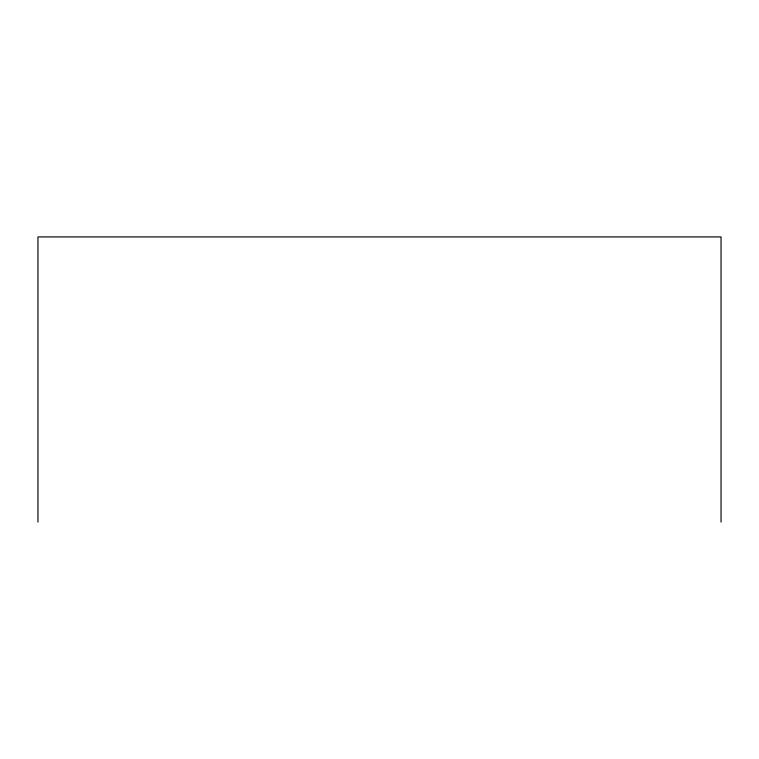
<?xml version="1.0" encoding="UTF-8"?>
<svg xmlns="http://www.w3.org/2000/svg" width="759" height="759" viewBox="0 0 759 759"><rect width="100%" height="100%" fill="white"/><g stroke="black" fill="none" stroke-linecap="round" stroke-linejoin="round"><path stroke-width="1.14" d="M721.05 522.078L721.05 236.922L37.95 236.922L37.95 522.078"/></g></svg>
